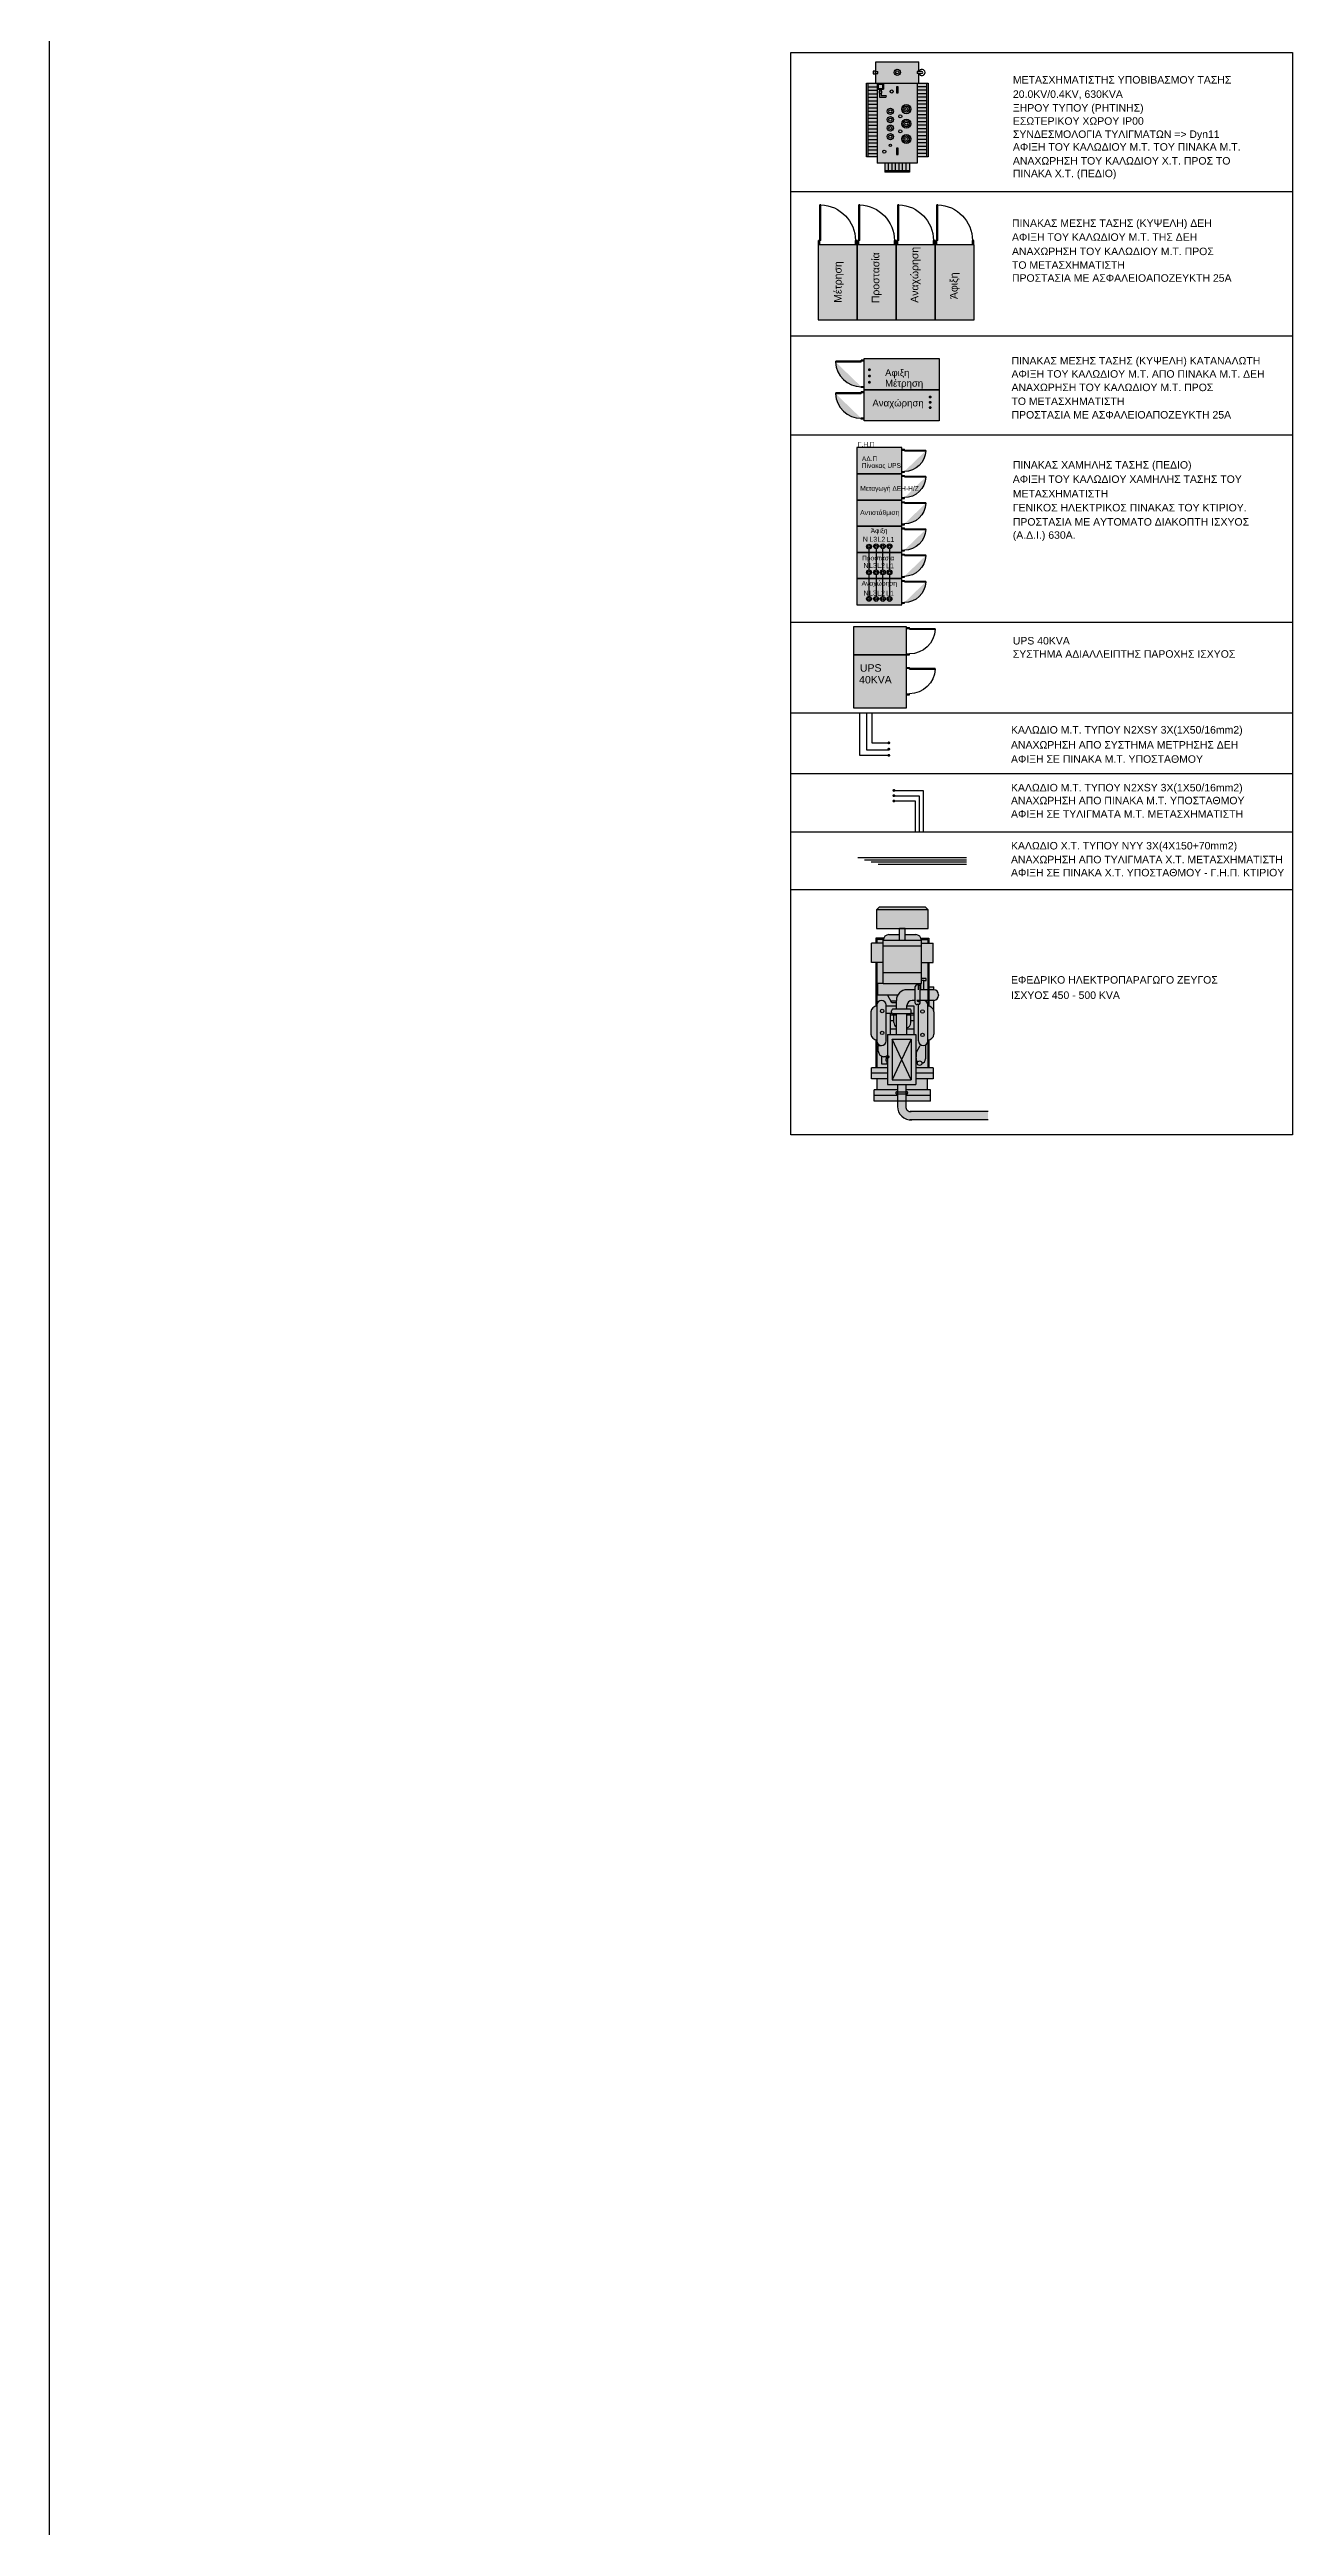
# Model space of a CAD drawing. Header units: metres. Extents: x 0 to 132, y -109 to 310.
# Drawn here: x 83 to 102.92, y -77.69 to -37.99 of the extents above; entities that cross this region are included whole.
import ezdxf

# ---------------------------------------------------------------- set-up
doc = ezdxf.new("R2010")
doc.units = ezdxf.units.M
doc.header["$LTSCALE"] = 0.036
doc.layers.get('0').update_dxf_attribs({"color": 252})
for name, color, linetype in [('BORDER', 252, 'Continuous'), ('elec HZ', 226, 'Continuous'), ('electext', 20, 'Continuous'), ('LAYER-ON', 252, 'Continuous'), ('mihanologika text', 20, 'Continuous'), ('pin_mesis', 150, 'Continuous'), ('pin_mesis_kalodia', 242, 'Continuous'), ('pin_ups', 150, 'Continuous'), ('pin_xamilis', 150, 'Continuous'), ('pin_xamilis_kalodio', 191, 'Continuous'), ('Y-TETX', 20, 'Continuous'), ('yp6stath06s text', 20, 'Continuous'), ('ypostathmos', 204, 'Continuous'), ('ypostathmos hatch', 131, 'Continuous')]:
    doc.layers.add(name, color=color, linetype=linetype)
doc.styles.add('TSK_OM', font='arial.ttf')

# ---------------------------------------------------------------- blocks, each defined once
blk = doc.blocks.new('art103')
at = {"layer": 'BORDER'}
blk.add_line((20.75, 0.25), (20.75, 14.6), dxfattribs=at)
blk = doc.blocks.new('90')
for p, q in [((-0.06, 0.1), (-0.06, 0.939)), ((-0.06, 0.939), (-0.03, 0.939)), ((-0.03, 0.1), (-0.03, 0.939)), ((-0.9, 0.1), (-0.87, 0.1)), ((-0.9, 0), (-0.9, 0.1)), ((-0.9, 0), (-0.87, 0)), ((-0.87, 0), (-0.87, 0.1)), ((-0.06, 0.1), (0, 0.1)), ((-0.03, 0), (-0.03, 0.1)), ((-0.03, 0), (0, 0)), ((0, 0), (0, 0.1))]:
    blk.add_line(p, q)
blk.add_arc((-0.03, 0.1), 0.84, 92.04671, 180)
blk = doc.blocks.new('PINAKAS MESHS DEH')
at = {"layer": 'ypostathmos hatch'}
for points in [[(302.625, 151.632), (302.625, 152.832), (302, 152.833), (302, 151.632)], [(303.25, 151.632), (303.25, 152.832), (302.625, 152.833), (302.625, 151.632)], [(303.875, 151.632), (303.875, 152.832), (303.25, 152.833), (303.25, 151.632)], [(304.5, 151.632), (304.5, 152.832), (303.875, 152.833), (303.875, 151.632)]]:
    blk.add_hatch(color=41, dxfattribs=at).paths.add_polyline_path(points)
at = {"layer": 'pin_xamilis'}
for points in [[(302.625, 151.632), (302.625, 152.832), (302, 152.833), (302, 151.632)], [(303.25, 151.632), (303.25, 152.832), (302.625, 152.833), (302.625, 151.632)], [(303.875, 151.632), (303.875, 152.833), (303.25, 152.833), (303.25, 151.633)], [(304.5, 151.632), (304.5, 152.832), (303.875, 152.833), (303.875, 151.632)]]:
    blk.add_lwpolyline(points, close=True, dxfattribs=at)
at = {"layer": 'pin_xamilis', "ltscale": 0.8, "extrusion": (0, 0, -1), "xscale": 0.6821280000000323, "yscale": 0.6821280000000323, "zscale": -0.6821280000000001, "rotation": 180}
for p in [(-302.619, 151.632), (-303.244, 151.632), (-303.869, 151.633), (-304.494, 151.632)]:
    blk.add_blockref('90', p, dxfattribs=at)
blk = doc.blocks.new('PINAKAS MESHS YPOSTATHMOY')
at = {"layer": 'ypostathmos hatch'}
h = blk.add_hatch(color=41, dxfattribs=at)
edge = h.paths.add_edge_path()
edge.add_line((304.253, 147.571), (303.553, 148.271))
edge = h.paths.add_edge_path(flags=16)
edge.add_line((304.253, 148.271), (303.553, 148.271))
edge = h.paths.add_edge_path(flags=16)
edge.add_line((303.553, 148.271), (303.553, 147.571))
edge = h.paths.add_edge_path(flags=16)
edge.add_line((303.553, 147.571), (304.253, 147.571))
edge = h.paths.add_edge_path(flags=16)
edge.add_line((304.253, 147.571), (304.253, 148.271))
edge = h.paths.add_edge_path()
edge.add_line((303.553, 147.571), (304.253, 148.271))
h.paths.add_polyline_path([(303.325, 147.866), (304.525, 147.866), (304.525, 147.366), (303.325, 147.366)])
h.paths.add_polyline_path([(303.325, 148.366), (304.525, 148.366), (304.525, 147.866), (303.325, 147.866)])
edge = h.paths.add_edge_path()
edge.add_line((303.325, 147.393), (303.325, 147.408))
edge = h.paths.add_edge_path()
edge.add_line((303.277, 147.393), (303.277, 147.408))
edge = h.paths.add_edge_path()
edge.add_line((303.325, 147.393), (303.277, 147.393))
edge = h.paths.add_edge_path()
edge.add_line((303.325, 147.831), (303.277, 147.831))
edge = h.paths.add_edge_path()
edge.add_line((303.325, 147.816), (303.277, 147.816))
edge = h.paths.add_edge_path()
edge.add_line((303.325, 147.408), (303.277, 147.408))
edge = h.paths.add_edge_path()
edge.add_line((303.277, 147.816), (302.869, 147.816))
edge = h.paths.add_edge_path(flags=16)
edge.add_line((303.277, 147.801), (302.869, 147.801))
edge = h.paths.add_edge_path()
edge.add_line((302.869, 147.801), (302.869, 147.816))
edge = h.paths.add_edge_path()
edge.add_line((303.277, 147.801), (303.277, 147.831))
edge = h.paths.add_edge_path()
edge.add_line((303.325, 147.816), (303.325, 147.831))
edge = h.paths.add_edge_path()
edge.add_arc((303.277, 147.816), 0.408, 182.0467, 270)
edge = h.paths.add_edge_path()
edge.add_line((303.325, 147.9), (303.325, 147.914))
edge = h.paths.add_edge_path()
edge.add_line((303.277, 147.9), (303.277, 147.914))
edge = h.paths.add_edge_path()
edge.add_line((303.325, 147.9), (303.277, 147.9))
edge = h.paths.add_edge_path()
edge.add_line((303.325, 148.337), (303.277, 148.337))
edge = h.paths.add_edge_path()
edge.add_line((303.325, 148.323), (303.277, 148.323))
edge = h.paths.add_edge_path()
edge.add_line((303.325, 147.914), (303.277, 147.914))
edge = h.paths.add_edge_path()
edge.add_line((303.277, 148.323), (302.869, 148.323))
edge = h.paths.add_edge_path(flags=17)
edge.add_line((303.277, 148.308), (302.869, 148.308))
edge = h.paths.add_edge_path()
edge.add_line((302.869, 148.308), (302.869, 148.323))
edge = h.paths.add_edge_path()
edge.add_line((303.277, 148.308), (303.277, 148.337))
edge = h.paths.add_edge_path()
edge.add_line((303.325, 148.323), (303.325, 148.337))
edge = h.paths.add_edge_path()
edge.add_arc((303.277, 148.323), 0.408, 182.0467, 270)
at = {"layer": 'pin_mesis'}
for points in [[(303.325, 148.366), (304.525, 148.366), (304.525, 147.866), (303.325, 147.866)], [(303.325, 147.866), (304.525, 147.866), (304.525, 147.366), (303.325, 147.366)]]:
    blk.add_lwpolyline(points, close=True, dxfattribs=at)
at = {"layer": 'pin_mesis', "ltscale": 0.8, "xscale": 0.48599999999999, "yscale": 0.48599999999999, "zscale": 0.48599999999999, "rotation": 90}
for p in [(303.325, 148.337), (303.325, 147.831)]:
    blk.add_blockref('90', p, dxfattribs=at)
blk = doc.blocks.new('PINAKAS XAMHLHS')
at = {"layer": 'ypostathmos hatch'}
h = blk.add_hatch(color=131, dxfattribs=at)
h.paths.add_polyline_path([(302.025, 146.989), (301.305, 146.989), (301.305, 146.568), (302.025, 146.568)])
edge = h.paths.add_edge_path()
edge.add_line((302.025, 146.593), (302.025, 146.606))
edge = h.paths.add_edge_path()
edge.add_line((302.066, 146.593), (302.066, 146.606))
edge = h.paths.add_edge_path()
edge.add_line((302.025, 146.593), (302.066, 146.593))
edge = h.paths.add_edge_path()
edge.add_line((302.025, 146.962), (302.066, 146.962))
edge = h.paths.add_edge_path()
edge.add_line((302.025, 146.95), (302.066, 146.95))
edge = h.paths.add_edge_path()
edge.add_line((302.025, 146.606), (302.066, 146.606))
edge = h.paths.add_edge_path()
edge.add_line((302.066, 146.95), (302.41, 146.95))
edge = h.paths.add_edge_path(flags=16)
edge.add_line((302.066, 146.937), (302.41, 146.937))
edge = h.paths.add_edge_path()
edge.add_line((302.41, 146.937), (302.41, 146.95))
edge = h.paths.add_edge_path()
edge.add_line((302.066, 146.937), (302.066, 146.962))
edge = h.paths.add_edge_path()
edge.add_line((302.025, 146.95), (302.025, 146.962))
edge = h.paths.add_edge_path()
edge.add_arc((302.066, 146.95), 0.344, 270, 357.9533)
h = blk.add_hatch(color=131, dxfattribs=at)
h.paths.add_polyline_path([(302.025, 146.568), (301.305, 146.568), (301.305, 146.148), (302.025, 146.148)])
edge = h.paths.add_edge_path()
edge.add_line((302.025, 146.173), (302.025, 146.186))
edge = h.paths.add_edge_path()
edge.add_line((302.066, 146.173), (302.066, 146.186))
edge = h.paths.add_edge_path()
edge.add_line((302.025, 146.173), (302.066, 146.173))
edge = h.paths.add_edge_path()
edge.add_line((302.025, 146.542), (302.066, 146.542))
edge = h.paths.add_edge_path()
edge.add_line((302.025, 146.529), (302.066, 146.529))
edge = h.paths.add_edge_path()
edge.add_line((302.025, 146.186), (302.066, 146.186))
edge = h.paths.add_edge_path()
edge.add_line((302.066, 146.529), (302.41, 146.529))
edge = h.paths.add_edge_path(flags=16)
edge.add_line((302.066, 146.517), (302.41, 146.517))
edge = h.paths.add_edge_path()
edge.add_line((302.41, 146.517), (302.41, 146.529))
edge = h.paths.add_edge_path()
edge.add_line((302.066, 146.517), (302.066, 146.542))
edge = h.paths.add_edge_path()
edge.add_line((302.025, 146.529), (302.025, 146.542))
edge = h.paths.add_edge_path()
edge.add_arc((302.066, 146.529), 0.344, 270, 357.9533)
h = blk.add_hatch(color=131, dxfattribs=at)
h.paths.add_polyline_path([(302.025, 146.148), (301.305, 146.148), (301.305, 145.728), (302.025, 145.728)])
edge = h.paths.add_edge_path()
edge.add_line((302.025, 145.753), (302.025, 145.765))
edge = h.paths.add_edge_path()
edge.add_line((302.066, 145.753), (302.066, 145.765))
edge = h.paths.add_edge_path()
edge.add_line((302.025, 145.753), (302.066, 145.753))
edge = h.paths.add_edge_path()
edge.add_line((302.025, 146.121), (302.066, 146.121))
edge = h.paths.add_edge_path()
edge.add_line((302.025, 146.109), (302.066, 146.109))
edge = h.paths.add_edge_path()
edge.add_line((302.025, 145.765), (302.066, 145.765))
edge = h.paths.add_edge_path()
edge.add_line((302.066, 146.109), (302.41, 146.109))
edge = h.paths.add_edge_path(flags=16)
edge.add_line((302.066, 146.097), (302.41, 146.097))
edge = h.paths.add_edge_path()
edge.add_line((302.41, 146.097), (302.41, 146.109))
edge = h.paths.add_edge_path()
edge.add_line((302.066, 146.097), (302.066, 146.121))
edge = h.paths.add_edge_path()
edge.add_line((302.025, 146.109), (302.025, 146.121))
edge = h.paths.add_edge_path()
edge.add_arc((302.066, 146.109), 0.344, 270, 357.9533)
h = blk.add_hatch(color=131, dxfattribs=at)
h.paths.add_polyline_path([(302.025, 145.728), (301.305, 145.728), (301.305, 145.308), (302.025, 145.308)])
edge = h.paths.add_edge_path()
edge.add_line((302.025, 145.333), (302.025, 145.345))
edge = h.paths.add_edge_path()
edge.add_line((302.066, 145.333), (302.066, 145.345))
edge = h.paths.add_edge_path()
edge.add_line((302.025, 145.333), (302.066, 145.333))
edge = h.paths.add_edge_path()
edge.add_line((302.025, 145.701), (302.066, 145.701))
edge = h.paths.add_edge_path()
edge.add_line((302.025, 145.689), (302.066, 145.689))
edge = h.paths.add_edge_path()
edge.add_line((302.025, 145.345), (302.066, 145.345))
edge = h.paths.add_edge_path()
edge.add_line((302.066, 145.689), (302.41, 145.689))
edge = h.paths.add_edge_path(flags=16)
edge.add_line((302.066, 145.677), (302.41, 145.677))
edge = h.paths.add_edge_path()
edge.add_line((302.41, 145.677), (302.41, 145.689))
edge = h.paths.add_edge_path()
edge.add_line((302.066, 145.677), (302.066, 145.701))
edge = h.paths.add_edge_path()
edge.add_line((302.025, 145.689), (302.025, 145.701))
edge = h.paths.add_edge_path()
edge.add_arc((302.066, 145.689), 0.344, 270, 357.9533)
h = blk.add_hatch(color=131, dxfattribs=at)
h.paths.add_polyline_path([(302.025, 145.308), (301.305, 145.308), (301.305, 144.888), (302.025, 144.888)])
edge = h.paths.add_edge_path()
edge.add_line((302.025, 144.913), (302.025, 144.925))
edge = h.paths.add_edge_path()
edge.add_line((302.066, 144.913), (302.066, 144.925))
edge = h.paths.add_edge_path()
edge.add_line((302.025, 144.913), (302.066, 144.913))
edge = h.paths.add_edge_path()
edge.add_line((302.025, 145.281), (302.066, 145.281))
edge = h.paths.add_edge_path()
edge.add_line((302.025, 145.269), (302.066, 145.269))
edge = h.paths.add_edge_path()
edge.add_line((302.025, 144.925), (302.066, 144.925))
edge = h.paths.add_edge_path()
edge.add_line((302.066, 145.269), (302.41, 145.269))
edge = h.paths.add_edge_path(flags=16)
edge.add_line((302.066, 145.257), (302.41, 145.257))
edge = h.paths.add_edge_path()
edge.add_line((302.41, 145.257), (302.41, 145.269))
edge = h.paths.add_edge_path()
edge.add_line((302.066, 145.257), (302.066, 145.281))
edge = h.paths.add_edge_path()
edge.add_line((302.025, 145.269), (302.025, 145.281))
edge = h.paths.add_edge_path()
edge.add_arc((302.066, 145.269), 0.344, 270, 357.9533)
h = blk.add_hatch(color=131, dxfattribs=at)
h.paths.add_polyline_path([(302.025, 144.888), (301.305, 144.888), (301.305, 144.467), (302.025, 144.467)])
edge = h.paths.add_edge_path()
edge.add_line((302.025, 144.493), (302.025, 144.505))
edge = h.paths.add_edge_path()
edge.add_line((302.066, 144.493), (302.066, 144.505))
edge = h.paths.add_edge_path()
edge.add_line((302.025, 144.493), (302.066, 144.493))
edge = h.paths.add_edge_path()
edge.add_line((302.025, 144.861), (302.066, 144.861))
edge = h.paths.add_edge_path()
edge.add_line((302.025, 144.849), (302.066, 144.849))
edge = h.paths.add_edge_path()
edge.add_line((302.025, 144.505), (302.066, 144.505))
edge = h.paths.add_edge_path()
edge.add_line((302.066, 144.849), (302.41, 144.849))
edge = h.paths.add_edge_path(flags=16)
edge.add_line((302.066, 144.836), (302.41, 144.836))
edge = h.paths.add_edge_path()
edge.add_line((302.41, 144.836), (302.41, 144.849))
edge = h.paths.add_edge_path()
edge.add_line((302.066, 144.836), (302.066, 144.861))
edge = h.paths.add_edge_path()
edge.add_line((302.025, 144.849), (302.025, 144.861))
edge = h.paths.add_edge_path()
edge.add_arc((302.066, 144.849), 0.344, 270, 357.9533)
at = {"layer": 'pin_xamilis'}
for points in [[(302.025, 146.989), (301.305, 146.989), (301.305, 146.568), (302.025, 146.568)], [(302.025, 146.568), (301.305, 146.568), (301.305, 146.148), (302.025, 146.148)], [(302.025, 146.148), (301.305, 146.148), (301.305, 145.728), (302.025, 145.728)], [(302.025, 145.728), (301.305, 145.728), (301.305, 145.308), (302.025, 145.308)], [(302.025, 145.308), (301.305, 145.308), (301.305, 144.888), (302.025, 144.888)], [(302.025, 144.888), (301.305, 144.888), (301.305, 144.467), (302.025, 144.467)]]:
    blk.add_lwpolyline(points, close=True, dxfattribs=at)
at = {"layer": 'pin_xamilis', "ltscale": 0.8, "extrusion": (0, 0, -1), "xscale": 0.4092768000000224, "yscale": 0.4092768000000224, "zscale": -0.4092768000000001, "rotation": 90}
for p in [(-302.025, 146.962), (-302.025, 146.542), (-302.025, 146.121), (-302.025, 145.701), (-302.025, 145.281), (-302.025, 144.861)]:
    blk.add_blockref('90', p, dxfattribs=at)
blk = doc.blocks.new('UPS')
at = {"layer": 'ypostathmos hatch'}
for points in [[(302.156, 148.462), (301.306, 148.462), (301.306, 148.012), (302.156, 148.012)], [(302.156, 148.012), (301.306, 148.012), (301.306, 147.162), (302.156, 147.162)]]:
    blk.add_hatch(color=131, dxfattribs=at).paths.add_polyline_path(points)
at = {"layer": 'pin_ups', "ltscale": 0.8}
for points in [[(302.156, 148.462), (301.306, 148.462), (301.306, 148.012), (302.156, 148.012)], [(302.156, 148.012), (301.306, 148.012), (301.306, 147.162), (302.156, 147.162)]]:
    blk.add_lwpolyline(points, close=True, dxfattribs=at)
at = {"layer": 'pin_ups', "ltscale": 0.8, "xscale": -0.48599999999999, "yscale": 0.48599999999999, "zscale": 0.486, "rotation": 270}
for p in [(302.156, 148.451), (302.156, 147.812)]:
    blk.add_blockref('90', p, dxfattribs=at)
blk = doc.blocks.new('YPOSTATMHOS')
at = {"layer": 'ypostathmos hatch'}
blk.add_hatch(color=161, dxfattribs=at).paths.add_polyline_path([(303.535, 146.833), (304.224, 146.833), (304.224, 146.489), (304.372, 146.489), (304.372, 145.307), (304.2, 145.307), (304.2, 145.208), (304.076, 145.208), (304.076, 145.06), (303.682, 145.06), (303.682, 145.208), (303.559, 145.208), (303.559, 145.307), (303.387, 145.307), (303.387, 146.489), (303.535, 146.489)])
at = {"layer": 'yp6stath06s text'}
for centre, radius in [((303.768, 146.038), 0.0493), ((304.024, 146.073), 0.0739), ((304.024, 146.073), 0.0493), ((304.024, 146.073), 0.0246), ((303.768, 145.904), 0.0493), ((303.768, 145.768), 0.0493), ((303.768, 145.632), 0.0493), ((303.768, 146.038), 0.0246), ((303.768, 145.904), 0.0246), ((303.768, 145.768), 0.0246), ((304.024, 145.839), 0.0739), ((304.024, 145.839), 0.0493), ((304.024, 145.839), 0.0246), ((303.768, 145.632), 0.0246), ((304.024, 145.594), 0.0739), ((304.024, 145.594), 0.0493), ((304.024, 145.594), 0.0246)]:
    blk.add_circle(centre, radius, dxfattribs=at)
at = {"layer": 'ypostathmos'}
for p, q in [((303.387, 145.307), (303.387, 146.489)), ((303.387, 146.489), (304.372, 146.489)), ((303.412, 145.307), (303.412, 146.489)), ((303.53, 146.683), (303.495, 146.683)), ((303.495, 146.683), (303.495, 146.639)), ((303.495, 146.639), (303.53, 146.639)), ((303.53, 146.639), (303.53, 146.683)), ((303.53, 146.676), (303.565, 146.676)), ((303.53, 146.646), (303.565, 146.646)), ((303.535, 146.676), (303.535, 146.833)), ((303.535, 146.833), (304.224, 146.833)), ((303.535, 146.489), (303.535, 146.646)), ((303.559, 146.489), (303.559, 145.208)), ((303.565, 146.646), (303.565, 146.676)), ((303.574, 146.474), (303.643, 146.474)), ((303.574, 146.474), (303.574, 146.405)), ((303.643, 146.474), (303.643, 146.405)), ((303.658, 146.489), (303.658, 146.39)), ((304.2, 146.676), (304.2, 146.646)), ((304.274, 146.676), (304.2, 146.676)), ((304.274, 146.646), (304.2, 146.646)), ((304.2, 146.489), (304.2, 145.208)), ((304.224, 146.676), (304.224, 146.833)), ((304.224, 146.489), (304.224, 146.646)), ((304.347, 146.489), (304.347, 145.307)), ((304.372, 146.489), (304.372, 145.307)), ((303.412, 146.432), (303.559, 146.432)), ((303.412, 146.376), (303.559, 146.376)), ((303.412, 146.32), (303.559, 146.32)), ((303.412, 146.264), (303.559, 146.264)), ((303.412, 146.207), (303.559, 146.207)), ((303.412, 146.151), (303.559, 146.151)), ((303.412, 146.095), (303.559, 146.095)), ((303.559, 146.39), (303.658, 146.39)), ((303.574, 146.405), (303.643, 146.405)), ((303.586, 146.36), (303.586, 146.326)), ((303.631, 146.36), (303.586, 146.36)), ((303.586, 146.326), (303.631, 146.326)), ((303.596, 146.39), (303.596, 146.36)), ((303.596, 146.326), (303.596, 146.265)), ((303.596, 146.265), (303.693, 146.265)), ((303.621, 146.39), (303.621, 146.36)), ((303.621, 146.326), (303.621, 146.29)), ((303.621, 146.29), (303.693, 146.29)), ((303.631, 146.326), (303.631, 146.36)), ((304.347, 146.432), (304.2, 146.432)), ((304.347, 146.376), (304.2, 146.376)), ((304.347, 146.32), (304.2, 146.32)), ((304.347, 146.264), (304.2, 146.264)), ((304.347, 146.207), (304.2, 146.207)), ((304.347, 146.151), (304.2, 146.151)), ((304.347, 146.095), (304.2, 146.095)), ((303.412, 146.038), (303.559, 146.038)), ((303.412, 145.982), (303.559, 145.982)), ((303.412, 145.926), (303.559, 145.926)), ((303.412, 145.87), (303.559, 145.87)), ((303.412, 145.813), (303.559, 145.813)), ((303.412, 145.757), (303.559, 145.757)), ((303.412, 145.701), (303.559, 145.701)), ((304.347, 146.038), (304.2, 146.038)), ((304.347, 145.982), (304.2, 145.982)), ((304.347, 145.926), (304.2, 145.926)), ((304.347, 145.87), (304.2, 145.87)), ((304.347, 145.813), (304.2, 145.813)), ((304.347, 145.757), (304.2, 145.757)), ((304.347, 145.701), (304.2, 145.701)), ((303.559, 145.307), (303.387, 145.307)), ((303.412, 145.644), (303.559, 145.644)), ((303.412, 145.588), (303.559, 145.588)), ((303.412, 145.532), (303.559, 145.532)), ((303.412, 145.476), (303.559, 145.476)), ((303.412, 145.419), (303.559, 145.419)), ((303.412, 145.363), (303.559, 145.363)), ((304.347, 145.644), (304.2, 145.644)), ((304.347, 145.588), (304.2, 145.588)), ((304.347, 145.532), (304.2, 145.532)), ((304.347, 145.476), (304.2, 145.476)), ((304.347, 145.419), (304.2, 145.419)), ((304.347, 145.363), (304.2, 145.363)), ((304.372, 145.307), (304.2, 145.307)), ((304.2, 145.208), (303.559, 145.208)), ((303.682, 145.208), (303.682, 145.06)), ((304.076, 145.085), (303.682, 145.085)), ((304.076, 145.06), (303.682, 145.06)), ((303.739, 145.085), (303.739, 145.208)), ((303.795, 145.085), (303.795, 145.208)), ((303.851, 145.085), (303.851, 145.208)), ((303.908, 145.085), (303.908, 145.208)), ((303.964, 145.085), (303.964, 145.208)), ((304.02, 145.085), (304.02, 145.208)), ((304.076, 145.208), (304.076, 145.06))]:
    blk.add_line(p, q, dxfattribs=at)
for points in [[(303.867, 146.432), (303.867, 146.333), (303.892, 146.333), (303.892, 146.432)], [(303.867, 145.446), (303.867, 145.347), (303.892, 145.347), (303.892, 145.446)]]:
    blk.add_lwpolyline(points, close=True, dxfattribs=at)
for centre, radius in [((303.879, 146.661), 0.0493), ((303.879, 146.661), 0.0246), ((303.79, 146.355), 0.0246), ((303.927, 145.957), 0.0246), ((303.927, 145.716), 0.0246), ((303.927, 145.716), 0.0246), ((303.671, 145.392), 0.0246), ((303.768, 145.494), 0.0185)]:
    blk.add_circle(centre, radius, dxfattribs=at)
for centre, radius, start, end in [((304.274, 146.661), 0.0493, 197.4576, 162.5424), ((304.274, 146.661), 0.015, 270, 90), ((303.693, 146.278), 0.0123, 270, 90)]:
    blk.add_arc(centre, radius, start, end, dxfattribs=at)
blk = doc.blocks.new('H-Z')
at = {"layer": 'ypostathmos hatch'}
blk.add_hatch(color=241, dxfattribs=at).paths.add_polyline_path([(304.623, 153.951), (304.623, 154.081), (303.389, 154.08), (303.355, 154.085), (303.323, 154.106), (303.305, 154.14), (303.302, 154.174), (303.302, 154.248), (303.698, 154.248), (303.698, 154.428), (303.653, 154.428), (303.653, 154.608), (303.743, 154.608), (303.743, 154.781), (303.674, 154.781), (303.674, 155.231), (303.674, 155.232), (303.706, 155.243), (303.723, 155.256), (303.741, 155.278), (303.752, 155.305), (303.755, 155.321), (303.755, 155.412), (303.755, 155.682), (303.755, 155.864), (303.786, 155.872), (303.808, 155.889), (303.826, 155.921), (303.83, 155.943), (303.83, 155.954), (303.824, 155.983), (303.808, 156.008), (303.789, 156.024), (303.767, 156.032), (303.755, 156.032), (303.755, 156.081), (303.674, 156.081), (303.674, 156.468), (303.743, 156.468), (303.743, 156.782), (303.674, 156.782), (303.674, 156.859), (303.552, 156.859), (303.538, 156.878), (303.527, 156.891), (303.508, 156.905), (303.488, 156.914), (303.463, 156.917), (303.293, 156.917), (303.293, 157.018), (303.663, 157.018), (303.663, 157.314), (303.613, 157.364), (302.884, 157.364), (302.834, 157.314), (302.834, 157.018), (303.203, 157.018), (303.203, 156.917), (303.033, 156.917), (302.988, 156.905), (302.97, 156.891), (302.959, 156.877), (302.95, 156.861), (302.944, 156.859), (302.823, 156.859), (302.823, 156.782), (302.753, 156.782), (302.753, 156.468), (302.823, 156.468), (302.822, 155.769), (302.806, 155.764), (302.785, 155.752), (302.765, 155.733), (302.753, 155.715), (302.746, 155.7), (302.742, 155.682), (302.742, 155.321), (302.754, 155.286), (302.772, 155.262), (302.788, 155.249), (302.802, 155.241), (302.823, 155.234), (302.823, 154.781), (302.753, 154.781), (302.753, 154.608), (302.843, 154.608), (302.843, 154.428), (302.798, 154.428), (302.798, 154.248), (303.172, 154.248), (303.172, 154.204), (303.172, 154.161), (303.177, 154.113), (303.199, 154.057), (303.221, 154.025), (303.253, 153.994), (303.309, 153.963), (303.356, 153.953), (303.45, 153.951)])
at = {"layer": 'elec HZ'}
for p, q in [((302.834, 157.314), (302.884, 157.364)), ((302.884, 157.364), (303.613, 157.364)), ((303.663, 157.314), (303.613, 157.364)), ((302.823, 156.859), (302.823, 156.782)), ((302.944, 156.859), (302.823, 156.859)), ((302.841, 156.841), (302.841, 156.782)), ((302.944, 156.841), (302.841, 156.841)), ((302.943, 156.827), (303.553, 156.827)), ((302.943, 156.132), (302.943, 156.827)), ((303.033, 156.917), (303.203, 156.917)), ((303.203, 156.827), (303.203, 157.018)), ((303.293, 157.018), (303.203, 157.018)), ((303.293, 156.827), (303.293, 157.018)), ((303.293, 156.917), (303.463, 156.917)), ((303.552, 156.859), (303.674, 156.859)), ((303.552, 156.841), (303.656, 156.841)), ((303.553, 156.132), (303.553, 156.827)), ((303.656, 156.841), (303.656, 156.782)), ((303.674, 156.859), (303.674, 156.782)), ((302.753, 156.468), (302.753, 156.782)), ((302.943, 156.782), (302.753, 156.782)), ((302.943, 156.468), (302.753, 156.468)), ((302.823, 156.468), (302.823, 155.769)), ((302.841, 156.468), (302.841, 155.79)), ((302.943, 156.737), (303.553, 156.737)), ((303.553, 156.782), (303.743, 156.782)), ((303.553, 156.468), (303.743, 156.468)), ((303.656, 156.468), (303.656, 155.772)), ((303.674, 156.468), (303.674, 155.772)), ((303.743, 156.468), (303.743, 156.782)), ((302.854, 155.952), (302.854, 156.132)), ((302.943, 156.132), (302.854, 156.132)), ((302.943, 156.312), (303.553, 156.312)), ((302.943, 156.132), (303.553, 156.132)), ((303.456, 156.034), (303.322, 156.034)), ((303.456, 155.819), (303.456, 156.086)), ((303.506, 156.112), (303.481, 156.111)), ((303.5, 156.132), (303.5, 156.034)), ((303.531, 155.82), (303.531, 156.087)), ((303.755, 156.034), (303.531, 156.034)), ((303.537, 156.132), (303.537, 156.034)), ((303.631, 156.213), (303.553, 156.213)), ((303.59, 156.18), (303.553, 156.18)), ((303.59, 156.18), (303.631, 156.18)), ((303.59, 156.034), (303.59, 156.18)), ((303.631, 156.18), (303.631, 156.213)), ((303.674, 156.081), (303.755, 156.081)), ((303.755, 156.034), (303.755, 156.081)), ((302.742, 155.682), (302.742, 155.321)), ((302.822, 155.769), (302.822, 155.769)), ((302.841, 155.79), (302.841, 155.213)), ((302.854, 155.952), (303.177, 155.952)), ((302.987, 155.213), (302.987, 155.79)), ((303.059, 155.772), (302.987, 155.772)), ((303.087, 155.651), (302.987, 155.651)), ((303.078, 155.824), (303.011, 155.952)), ((303.152, 155.772), (303.059, 155.772)), ((303.059, 155.319), (303.059, 155.651)), ((303.152, 155.627), (303.059, 155.627)), ((303.152, 155.851), (303.064, 155.851)), ((303.075, 155.672), (303.076, 155.697)), ((303.15, 155.824), (303.078, 155.824)), ((303.367, 155.647), (303.1, 155.647)), ((303.368, 155.722), (303.101, 155.722)), ((303.113, 155.507), (303.113, 155.627)), ((303.15, 155.824), (303.152, 155.827)), ((303.152, 155.722), (303.152, 155.864)), ((303.152, 155.319), (303.152, 155.647)), ((303.322, 155.722), (303.322, 155.779)), ((303.437, 155.772), (303.322, 155.772)), ((303.322, 155.319), (303.322, 155.647)), ((303.437, 155.627), (303.322, 155.627)), ((303.437, 155.651), (303.38, 155.651)), ((303.383, 155.507), (303.383, 155.627)), ((303.392, 155.671), (303.392, 155.696)), ((303.456, 155.864), (303.407, 155.864)), ((303.437, 155.319), (303.437, 155.772)), ((303.584, 155.862), (303.481, 155.862)), ((303.507, 155.795), (303.482, 155.795)), ((303.509, 155.213), (303.509, 155.79)), ((303.755, 155.864), (303.531, 155.864)), ((303.656, 155.772), (303.656, 155.79)), ((303.656, 155.213), (303.656, 155.772)), ((303.674, 155.772), (303.674, 155.772)), ((303.755, 155.682), (303.755, 155.864)), ((303.755, 155.682), (303.755, 155.321)), ((303.83, 155.953), (303.83, 155.943)), ((302.823, 155.234), (302.823, 154.781)), ((302.841, 155.209), (302.841, 154.781)), ((303.012, 155.319), (303.012, 154.516)), ((303.012, 155.319), (303.462, 155.319)), ((303.113, 155.536), (303.059, 155.536)), ((303.152, 155.402), (303.059, 155.402)), ((303.087, 155.244), (303.087, 154.591)), ((303.387, 155.244), (303.087, 154.591)), ((303.387, 154.591), (303.087, 155.244)), ((303.087, 155.244), (303.387, 155.244)), ((303.437, 155.402), (303.322, 155.402)), ((303.437, 155.536), (303.383, 155.536)), ((303.387, 155.244), (303.387, 154.591)), ((303.462, 155.319), (303.462, 154.516)), ((303.656, 155.23), (303.656, 154.781)), ((303.674, 155.231), (303.674, 154.781)), ((302.863, 155.143), (302.913, 155.141)), ((302.863, 155.051), (302.863, 155.143)), ((302.915, 155.141), (302.913, 155.141)), ((302.918, 154.842), (302.918, 154.968)), ((303.002, 154.842), (302.918, 154.842)), ((302.986, 154.961), (302.953, 154.961)), ((303.012, 154.929), (302.982, 154.929)), ((302.982, 154.929), (302.982, 154.897)), ((302.982, 154.897), (303.012, 154.897)), ((303.002, 154.897), (303.002, 154.842)), ((303.462, 155.021), (303.472, 155.021)), ((303.462, 154.954), (303.472, 154.954)), ((303.472, 155.021), (303.531, 155.141)), ((303.472, 155.021), (303.472, 154.954)), ((303.488, 154.866), (303.472, 154.954)), ((303.563, 154.852), (303.56, 154.852)), ((303.584, 155.141), (303.581, 155.141)), ((303.619, 155.143), (303.619, 154.927)), ((302.753, 154.608), (302.753, 154.781)), ((303.012, 154.781), (302.753, 154.781)), ((303.012, 154.698), (302.753, 154.698)), ((303.012, 154.608), (302.753, 154.608)), ((302.798, 154.248), (302.798, 154.428)), ((303.172, 154.428), (302.798, 154.428)), ((302.843, 154.428), (302.843, 154.608)), ((303.012, 154.516), (303.462, 154.516)), ((303.087, 154.591), (303.387, 154.591)), ((303.172, 154.516), (303.172, 154.248)), ((303.302, 154.516), (303.302, 154.248)), ((303.698, 154.428), (303.302, 154.428)), ((303.743, 154.781), (303.462, 154.781)), ((303.743, 154.698), (303.462, 154.698)), ((303.743, 154.608), (303.462, 154.608)), ((303.653, 154.428), (303.653, 154.608)), ((303.698, 154.248), (303.698, 154.428)), ((303.743, 154.781), (303.743, 154.608)), ((303.172, 154.338), (302.798, 154.338)), ((303.172, 154.248), (302.798, 154.248)), ((303.143, 154.388), (303.143, 154.376)), ((303.155, 154.4), (303.32, 154.4)), ((303.155, 154.364), (303.32, 154.364)), ((303.302, 154.248), (303.172, 154.248)), ((303.172, 154.248), (303.172, 154.16)), ((303.698, 154.338), (303.302, 154.338)), ((303.698, 154.248), (303.302, 154.248)), ((303.302, 154.248), (303.302, 154.16)), ((303.332, 154.388), (303.332, 154.376)), ((304.623, 154.081), (303.372, 154.081)), ((304.623, 153.951), (303.366, 153.951))]:
    blk.add_line(p, q, dxfattribs=at)
blk.add_lwpolyline([(303.663, 157.314), (302.834, 157.314), (302.834, 157.018), (303.663, 157.018)], close=True, dxfattribs=at)
for centre, radius in [((302.925, 155.693), 0.027), ((303.571, 155.685), 0.027), ((302.925, 155.342), 0.027), ((303.571, 155.31), 0.027), ((303.009, 154.961), 0.0228), ((303.524, 154.857), 0.0366)]:
    blk.add_circle(centre, radius, dxfattribs=at)
for centre, radius, start, end in [((303.033, 156.827), 0.09, 90, 180), ((303.463, 156.827), 0.09, 0, 90), ((303.322, 155.864), 0.17, 90, 180), ((303.481, 156.086), 0.025, 90.3122, 180.3122), ((303.506, 156.087), 0.025, 0.3122, 90.3122), ((303.75, 155.954), 0.08, 359.7159, 86.3053), ((302.848, 155.665), 0.107, 93.5184, 170.9188), ((302.913, 155.79), 0.072, 90, 180), ((302.915, 155.79), 0.072, 0, 90), ((303.1, 155.672), 0.025, 179.6878, 269.6878), ((303.101, 155.697), 0.025, 89.6878, 179.6878), ((303.407, 155.779), 0.085, 90, 180), ((303.367, 155.672), 0.025, 269.6878, 358.5322), ((303.367, 155.697), 0.025, 358.5322, 89.6878), ((303.481, 155.82), 0.025, 180.3122, 271.4678), ((303.531, 155.911), 0.0695, 224.5744, 269.9664), ((303.506, 155.82), 0.025, 271.4678, 0.3122), ((303.581, 155.79), 0.072, 175.8343, 180), ((303.584, 155.79), 0.072, 0, 90), ((303.657, 155.674), 0.0981, 4.7132, 90.7394), ((303.75, 155.944), 0.08, 273.7442, 359.7159), ((302.848, 155.337), 0.107, 189.0812, 266.4816), ((302.913, 155.213), 0.072, 180, 270), ((302.915, 155.213), 0.072, 270, 0), ((303.203, 155.507), 0.09, 180, 235.0843), ((303.293, 155.507), 0.09, 288.4525, 0), ((303.581, 155.213), 0.072, 180, 270), ((303.584, 155.213), 0.072, 270, 0), ((303.657, 155.329), 0.0981, 269.2606, 355.2868), ((302.953, 155.051), 0.09, 180, 270), ((303.547, 154.927), 0.072, 280.5274, 0), ((303.155, 154.388), 0.0118, 90, 178.8445), ((303.155, 154.376), 0.0118, 178.8445, 270), ((303.382, 154.161), 0.211, 179.8803, 274.5638), ((303.382, 154.161), 0.0805, 179.8803, 274.5638), ((303.32, 154.388), 0.0118, 0, 90), ((303.32, 154.376), 0.0118, 270, 0)]:
    blk.add_arc(centre, radius, start, end, dxfattribs=at)

msp = doc.modelspace()

# ---------------------------------------------------------------- linework, layer by layer
msp.add_line((83, -108.949), (83, 309.662))
at = {"layer": 'pin_mesis_kalodia'}
for p, q in [((95.979, -48.623), (95.979, -49.301)), ((96.09, -48.623), (96.09, -49.214)), ((96.176, -48.623), (96.176, -49.103)), ((96.09, -49.214), (96.448, -49.214)), ((96.176, -49.103), (96.336, -49.103)), ((96.292, -49.103), (96.448, -49.103)), ((95.979, -49.301), (96.435, -49.301)), ((96.518, -49.865), (97, -49.865)), ((96.518, -49.949), (96.935, -49.949)), ((96.935, -49.949), (96.935, -50.528)), ((97, -49.865), (97, -50.528)), ((96.518, -50.034), (96.87, -50.034)), ((96.87, -50.034), (96.87, -50.528))]:
    msp.add_line(p, q, dxfattribs=at)
at = {"layer": 'pin_mesis_kalodia', "const_width": 0.023}
for points in [[(96.141, -43.134, -1), (96.134, -43.112, -1)], [(96.141, -43.234, -1), (96.134, -43.212, -1)], [(96.141, -43.334, -1), (96.134, -43.312, -1)], [(97.122, -43.556, -1), (97.1, -43.564, -1)], [(97.122, -43.641, -1), (97.1, -43.648, -1)], [(97.122, -43.726, -1), (97.1, -43.733, -1)], [(96.452, -49.114, -1), (96.445, -49.092, -1)], [(96.452, -49.214, -1), (96.445, -49.192, -1)], [(96.452, -49.314, -1), (96.445, -49.292, -1)], [(96.541, -49.861, -1), (96.519, -49.868, -1)], [(96.541, -49.946, -1), (96.519, -49.953, -1)], [(96.541, -50.03, -1), (96.519, -50.037, -1)]]:
    msp.add_lwpolyline(points, format="xyb", close=True, dxfattribs=at)
at = {"layer": 'pin_xamilis_kalodio'}
for p, q in [((96.13, -45.996), (96.13, -46.33)), ((96.246, -45.996), (96.246, -46.331)), ((96.345, -45.996), (96.345, -46.338)), ((96.461, -45.996), (96.461, -46.338)), ((96.13, -46.409), (96.13, -46.756)), ((96.246, -46.409), (96.246, -46.757)), ((96.345, -46.409), (96.345, -46.764)), ((96.461, -46.409), (96.461, -46.764)), ((97.694, -50.947), (95.952, -50.947)), ((97.694, -50.982), (96.056, -50.982)), ((97.694, -51.017), (96.166, -51.017)), ((97.694, -51.051), (96.277, -51.051))]:
    msp.add_line(p, q, dxfattribs=at)
at = {"layer": 'yp6stath06s text'}
for p, q in [((94.877, -38.04), (102.916, -38.04)), ((94.877, -55.384), (94.877, -38.04)), ((102.916, -38.04), (102.916, -55.384)), ((94.877, -40.267), (102.916, -40.267)), ((94.877, -42.577), (102.916, -42.577)), ((94.877, -44.167), (102.916, -44.167)), ((94.877, -47.167), (102.916, -47.167)), ((94.877, -48.623), (102.916, -48.623)), ((94.877, -49.593), (102.916, -49.593)), ((94.877, -50.528), (102.916, -50.528)), ((102.916, -51.46), (94.877, -51.46)), ((102.916, -55.384), (94.877, -55.384))]:
    msp.add_line(p, q, dxfattribs=at)
at = {"layer": 'ypostathmos', "ltscale": 0.8}
for centre, radius in [((96.13, -45.958), 0.0392), ((96.13, -45.958), 0.0196), ((96.244, -45.952), 0.0392), ((96.244, -45.952), 0.0196), ((96.351, -45.952), 0.0392), ((96.351, -45.952), 0.0196), ((96.459, -45.952), 0.0392), ((96.459, -45.952), 0.0196), ((96.13, -46.37), 0.0392), ((96.13, -46.37), 0.0196), ((96.244, -46.37), 0.0392), ((96.244, -46.37), 0.0196), ((96.351, -46.37), 0.0392), ((96.351, -46.37), 0.0196), ((96.459, -46.37), 0.0392), ((96.459, -46.37), 0.0196), ((96.13, -46.795), 0.0392), ((96.13, -46.795), 0.0196), ((96.244, -46.796), 0.0392), ((96.244, -46.796), 0.0196), ((96.351, -46.796), 0.0392), ((96.351, -46.796), 0.0196), ((96.459, -46.796), 0.0392), ((96.459, -46.796), 0.0196)]:
    msp.add_circle(centre, radius, dxfattribs=at)

# ---------------------------------------------------------------- block references
at = {"layer": 'elec HZ'}
msp.add_blockref('H-Z', (-206.583, -209.093), dxfattribs=at)
at = {"layer": 'LAYER-ON', "xscale": 4, "yscale": 4, "zscale": 4}
msp.add_blockref('art103', (0, -91.054), dxfattribs=at)
at = {"layer": 'pin_mesis', "rotation": 180}
msp.add_blockref('PINAKAS MESHS DEH', (399.814, 110.511), dxfattribs=at)
at = {"layer": 'pin_ups', "ltscale": 0.8}
msp.add_blockref('UPS', (-205.424, -195.705), dxfattribs=at)
at = {"layer": 'pin_xamilis', "ltscale": 0.8}
msp.add_blockref('PINAKAS XAMHLHS', (-205.369, -191.359), dxfattribs=at)
at = {"layer": 'ypostathmos'}
for name, p in [('YPOSTATMHOS', (-207.295, -185.019)), ('PINAKAS MESHS YPOSTATHMOY', (-207.272, -191.309))]:
    msp.add_blockref(name, p, dxfattribs=at)

# ---------------------------------------------------------------- texts
at = {"layer": 'electext', "style": 'TSK_OM'}
for s, p in [('40KVA', (95.973, -48.15)), ('UPS', (95.986, -47.962))]:
    msp.add_text(s, height=0.12, dxfattribs=at).set_placement(p)
at = {"layer": 'mihanologika text', "style": 'TSK_OM'}
for s, p in [('ΜΕΤΑΣΧΗΜΑΤΙΣΤΗΣ ΥΠΟΒΙΒΑΣΜΟΥ ΤΑΣΗΣ ', (98.437, -38.537)), ('ΞΗΡΟΥ ΤΥΠΟΥ (ΡΗΤΙΝΗΣ)', (98.437, -38.986)), ('20.0KV/0.4KV, 630KVA', (98.437, -38.766)), ('ΣΥΝΔΕΣΜΟΛΟΓΙΑ ΤΥΛΙΓΜΑΤΩΝ => Dyn11', (98.437, -39.408)), ('ΕΣΩΤΕΡΙΚΟΥ ΧΩΡΟΥ IP00', (98.437, -39.197)), ('ΑΦΙΞΗ ΤΟΥ ΚΑΛΩΔΙΟΥ Μ.Τ. ΤΟΥ ΠΙΝΑΚΑ Μ.Τ.', (98.437, -39.612)), ('ΑΝΑΧΩΡΗΣΗ ΤΟΥ ΚΑΛΩΔΙΟΥ Χ.Τ. ΠΡΟΣ ΤΟ', (98.437, -39.835)), ('ΠΙΝΑΚΑ Χ.Τ. (ΠΕΔΙΟ)', (98.437, -40.037)), ('ΠΙΝΑΚΑΣ ΜΕΣΗΣ ΤΑΣΗΣ (ΚΥΨΕΛΗ) ΔΕΗ', (98.422, -40.833)), ('ΑΦΙΞΗ ΤΟΥ ΚΑΛΩΔΙΟΥ Μ.Τ. ΤΗΣ ΔΕΗ', (98.422, -41.057)), ('ΑΝΑΧΩΡΗΣΗ ΤΟΥ ΚΑΛΩΔΙΟΥ Μ.Τ. ΠΡΟΣ', (98.422, -41.286)), ('ΤΟ ΜΕΤΑΣΧΗΜΑΤΙΣΤΗ', (98.422, -41.505)), ('ΠΡΟΣΤΑΣΙΑ ΜΕ ΑΣΦΑΛΕΙΟΑΠΟΖΕΥΚΤΗ 25Α', (98.422, -41.713)), ('ΑΦΙΞΗ ΤΟΥ ΚΑΛΩΔΙΟΥ Μ.Τ. ΑΠΟ ΠΙΝΑΚΑ Μ.Τ. ΔΕΗ', (98.414, -43.25)), ('ΠΙΝΑΚΑΣ ΜΕΣΗΣ ΤΑΣΗΣ (ΚΥΨΕΛΗ) ΚΑΤΑΝΑΛΩΤΗ', (98.414, -43.039)), ('ΑΝΑΧΩΡΗΣΗ ΤΟΥ ΚΑΛΩΔΙΟΥ Μ.Τ. ΠΡΟΣ', (98.414, -43.466)), ('ΤΟ ΜΕΤΑΣΧΗΜΑΤΙΣΤΗ', (98.414, -43.688)), ('ΠΡΟΣΤΑΣΙΑ ΜΕ ΑΣΦΑΛΕΙΟΑΠΟΖΕΥΚΤΗ 25Α', (98.414, -43.905)), ('ΑΦΙΞΗ ΤΟΥ ΚΑΛΩΔΙΟΥ ΧΑΜΗΛΗΣ ΤΑΣΗΣ ΤΟΥ ', (98.435, -44.936)), ('ΠΙΝΑΚΑΣ ΧΑΜΗΛΗΣ ΤΑΣΗΣ (ΠΕΔΙΟ)', (98.435, -44.708)), ('ΜΕΤΑΣΧΗΜΑΤΙΣΤΗ', (98.435, -45.17)), ('ΓΕΝΙΚΟΣ ΗΛΕΚΤΡΙΚΟΣ ΠΙΝΑΚΑΣ ΤΟΥ ΚΤΙΡΙΟΥ.', (98.435, -45.393)), ('ΠΡΟΣΤΑΣΙΑ ΜΕ ΑΥΤΟΜΑΤΟ ΔΙΑΚΟΠΤΗ ΙΣΧΥΟΣ ', (98.435, -45.621)), ('(Α.Δ.Ι.) 630Α.', (98.435, -45.832)), ('ΣΥΣΤΗΜΑ ΑΔΙΑΛΛΕΙΠΤΗΣ ΠΑΡΟΧΗΣ ΙΣΧΥΟΣ', (98.435, -47.738)), ('UPS 40KVA', (98.435, -47.526)), ('ΑΝΑΧΩΡΗΣΗ ΑΠΟ ΣΥΣΤΗΜΑ ΜΕΤΡΗΣΗΣ ΔΕΗ', (98.406, -49.194)), ('ΚΑΛΩΔΙΟ Μ.Τ. ΤΥΠΟΥ Ν2XSY 3X(1X50/16mm2)', (98.406, -48.954)), ('ΑΦΙΞΗ ΣΕ ΠΙΝΑΚΑ Μ.Τ. ΥΠΟΣΤΑΘΜΟΥ', (98.406, -49.422)), ('ΑΝΑΧΩΡΗΣΗ ΑΠΟ ΠΙΝΑΚΑ Μ.Τ. ΥΠΟΣΤΑΘΜΟΥ', (98.406, -50.087)), ('ΚΑΛΩΔΙΟ Μ.Τ. ΤΥΠΟΥ Ν2XSY 3X(1X50/16mm2)', (98.406, -49.88)), ('ΑΦΙΞΗ ΣΕ ΤΥΛΙΓΜΑΤΑ Μ.Τ. ΜΕΤΑΣΧΗΜΑΤΙΣΤΗ', (98.406, -50.302)), ('ΚΑΛΩΔΙΟ Χ.Τ. ΤΥΠΟΥ ΝΥΥ 3X(4X150+70mm2)', (98.406, -50.811)), ('ΑΝΑΧΩΡΗΣΗ ΑΠΟ ΤΥΛΙΓΜΑΤΑ Χ.Τ. ΜΕΤΑΣΧΗΜΑΤΙΣΤΗ', (98.406, -51.033)), ('ΑΦΙΞΗ ΣΕ ΠΙΝΑΚΑ Χ.Τ. ΥΠΟΣΤΑΘΜΟΥ - Γ.Η.Π. ΚΤΙΡΙΟΥ', (98.406, -51.242)), ('ΕΦΕΔΡΙΚΟ ΗΛΕΚΤΡΟΠΑΡΑΓΩΓΟ ΖΕΥΓΟΣ', (98.406, -52.961)), ('ΙΣΧΥΟΣ 450 - 500 KVA', (98.406, -53.206))]:
    msp.add_text(s, height=0.12, dxfattribs=at).set_placement(p)
at = {"layer": 'Y-TETX', "ltscale": 0.8, "style": 'TSK_OM'}
for s, height, p in [('Γ.Η.Π', 0.0758, (95.952, -44.356)), ('ΑΔ.Π', 0.0758, (96.017, -44.588)), ('Πίνακας UPS', 0.07579, (96.016, -44.696)), ('Μεταγωγή ΔΕΗ-Η/Ζ', 0.07579, (95.99, -45.063)), ('Αντιστάθμιση ', 0.07579, (95.99, -45.449)), ('Άφιξη', 0.0758, (96.158, -45.74)), ('Προστασία', 0.0758, (96.019, -46.178)), ('Αναχώρηση', 0.0758, (96.013, -46.582))]:
    msp.add_text(s, height=height, dxfattribs=at).set_placement(p)
at = {"layer": 'yp6stath06s text', "ltscale": 0.8, "style": 'TSK_OM'}
for s, p in [('Προστασία', (96.296, -42.056)), ('Αναχώρηση', (96.921, -42.05)), ('Μέτρηση', (95.691, -42.05)), ('Άφιξη', (97.55, -41.99))]:
    msp.add_text(s, height=0.12, rotation=90, dxfattribs=at).set_placement(p)
for s, height, p in [('Αφιξη', 0.11, (96.388, -43.226)), ('Αναχώρηση', 0.11, (96.185, -43.711)), ('Μέτρηση', 0.11, (96.388, -43.394)), ('N', 0.08, (96.033, -45.88)), ('L3', 0.08, (96.138, -45.88)), ('L2', 0.08, (96.268, -45.88)), ('L1', 0.08, (96.413, -45.883)), ('N', 0.08, (96.043, -46.301)), ('L3', 0.08, (96.132, -46.301)), ('L2', 0.08, (96.262, -46.301)), ('L1', 0.08, (96.407, -46.305)), ('N', 0.08, (96.043, -46.742)), ('L3', 0.08, (96.132, -46.742)), ('L2', 0.08, (96.262, -46.742)), ('L1', 0.08, (96.407, -46.746))]:
    msp.add_text(s, height=height, dxfattribs=at).set_placement(p)

doc.saveas('drawing.dxf')
